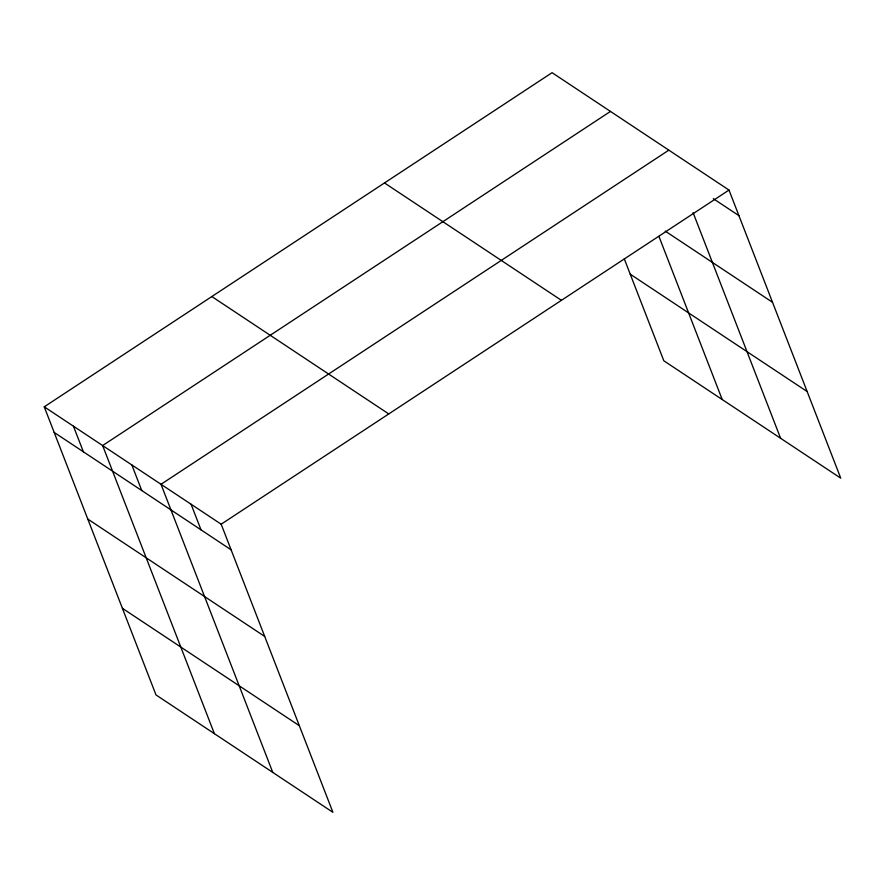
<?xml version="1.0" encoding="UTF-8"?>
<svg xmlns="http://www.w3.org/2000/svg" width="885" height="885" viewBox="0 0 885 885"><rect width="100%" height="100%" fill="white"/><g stroke="black" fill="none" stroke-linecap="round" stroke-linejoin="round"><path stroke-width="1.33" d="M44.25 406.823L221.173 524.208L332.926 812.319L156.003 694.935L44.25 406.823L552.074 72.681L728.997 190.065L840.75 478.177L663.827 360.792L624.29 258.874M610.462 111.421L102.638 445.553L214.391 733.676M668.839 150.151L161.015 484.294L272.768 772.406M221.173 524.208L728.997 190.065M713.31 198.682L738.931 215.674M665.221 231.107L772.528 302.305M630.231 274.173L807.153 391.557M384.488 182.952L561.411 300.325M211.836 296.552L388.758 413.937M54.184 432.433L231.107 549.817M87.781 519.064L264.703 636.448M122.407 608.316L299.329 725.7M693.11 212.71L780.592 438.263M658.938 236.406L722.215 399.533M191.094 504.251L201.028 529.861M131.832 464.924L141.766 490.544M73.444 426.194L83.378 451.804"/></g></svg>
